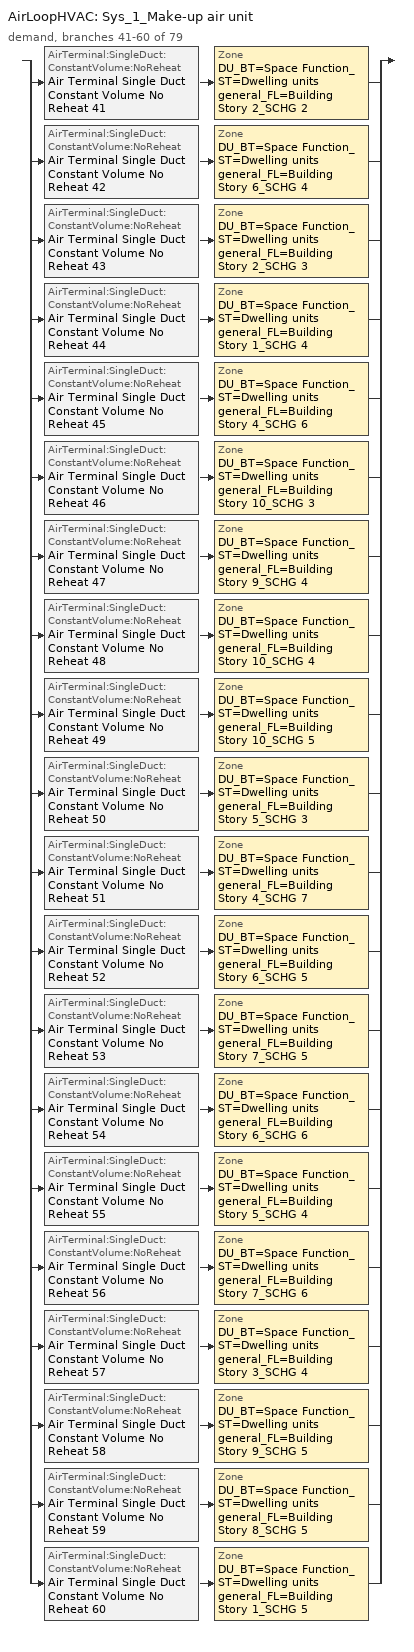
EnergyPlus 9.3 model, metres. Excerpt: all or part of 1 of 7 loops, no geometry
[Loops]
AirLoopHVAC 'Sys_1_Make-up air unit'
 demand, branches 41-60 of 79: split
  | AirTerminal:SingleDuct:ConstantVolume:NoReheat 'Air Terminal Single Duct Constant Volume No Reheat 41' > Zone 'DU_BT=Space Function_ST=Dwelling units general_FL=Building Story 2_SCHG 2'
  | AirTerminal:SingleDuct:ConstantVolume:NoReheat 'Air Terminal Single Duct Constant Volume No Reheat 42' > Zone 'DU_BT=Space Function_ST=Dwelling units general_FL=Building Story 6_SCHG 4'
  | AirTerminal:SingleDuct:ConstantVolume:NoReheat 'Air Terminal Single Duct Constant Volume No Reheat 43' > Zone 'DU_BT=Space Function_ST=Dwelling units general_FL=Building Story 2_SCHG 3'
  | AirTerminal:SingleDuct:ConstantVolume:NoReheat 'Air Terminal Single Duct Constant Volume No Reheat 44' > Zone 'DU_BT=Space Function_ST=Dwelling units general_FL=Building Story 1_SCHG 4'
  | AirTerminal:SingleDuct:ConstantVolume:NoReheat 'Air Terminal Single Duct Constant Volume No Reheat 45' > Zone 'DU_BT=Space Function_ST=Dwelling units general_FL=Building Story 4_SCHG 6'
  | AirTerminal:SingleDuct:ConstantVolume:NoReheat 'Air Terminal Single Duct Constant Volume No Reheat 46' > Zone 'DU_BT=Space Function_ST=Dwelling units general_FL=Building Story 10_SCHG 3'
  | AirTerminal:SingleDuct:ConstantVolume:NoReheat 'Air Terminal Single Duct Constant Volume No Reheat 47' > Zone 'DU_BT=Space Function_ST=Dwelling units general_FL=Building Story 9_SCHG 4'
  | AirTerminal:SingleDuct:ConstantVolume:NoReheat 'Air Terminal Single Duct Constant Volume No Reheat 48' > Zone 'DU_BT=Space Function_ST=Dwelling units general_FL=Building Story 10_SCHG 4'
  | AirTerminal:SingleDuct:ConstantVolume:NoReheat 'Air Terminal Single Duct Constant Volume No Reheat 49' > Zone 'DU_BT=Space Function_ST=Dwelling units general_FL=Building Story 10_SCHG 5'
  | AirTerminal:SingleDuct:ConstantVolume:NoReheat 'Air Terminal Single Duct Constant Volume No Reheat 50' > Zone 'DU_BT=Space Function_ST=Dwelling units general_FL=Building Story 5_SCHG 3'
  | AirTerminal:SingleDuct:ConstantVolume:NoReheat 'Air Terminal Single Duct Constant Volume No Reheat 51' > Zone 'DU_BT=Space Function_ST=Dwelling units general_FL=Building Story 4_SCHG 7'
  | AirTerminal:SingleDuct:ConstantVolume:NoReheat 'Air Terminal Single Duct Constant Volume No Reheat 52' > Zone 'DU_BT=Space Function_ST=Dwelling units general_FL=Building Story 6_SCHG 5'
  | AirTerminal:SingleDuct:ConstantVolume:NoReheat 'Air Terminal Single Duct Constant Volume No Reheat 53' > Zone 'DU_BT=Space Function_ST=Dwelling units general_FL=Building Story 7_SCHG 5'
  | AirTerminal:SingleDuct:ConstantVolume:NoReheat 'Air Terminal Single Duct Constant Volume No Reheat 54' > Zone 'DU_BT=Space Function_ST=Dwelling units general_FL=Building Story 6_SCHG 6'
  | AirTerminal:SingleDuct:ConstantVolume:NoReheat 'Air Terminal Single Duct Constant Volume No Reheat 55' > Zone 'DU_BT=Space Function_ST=Dwelling units general_FL=Building Story 5_SCHG 4'
  | AirTerminal:SingleDuct:ConstantVolume:NoReheat 'Air Terminal Single Duct Constant Volume No Reheat 56' > Zone 'DU_BT=Space Function_ST=Dwelling units general_FL=Building Story 7_SCHG 6'
  | AirTerminal:SingleDuct:ConstantVolume:NoReheat 'Air Terminal Single Duct Constant Volume No Reheat 57' > Zone 'DU_BT=Space Function_ST=Dwelling units general_FL=Building Story 3_SCHG 4'
  | AirTerminal:SingleDuct:ConstantVolume:NoReheat 'Air Terminal Single Duct Constant Volume No Reheat 58' > Zone 'DU_BT=Space Function_ST=Dwelling units general_FL=Building Story 9_SCHG 5'
  | AirTerminal:SingleDuct:ConstantVolume:NoReheat 'Air Terminal Single Duct Constant Volume No Reheat 59' > Zone 'DU_BT=Space Function_ST=Dwelling units general_FL=Building Story 8_SCHG 5'
  | AirTerminal:SingleDuct:ConstantVolume:NoReheat 'Air Terminal Single Duct Constant Volume No Reheat 60' > Zone 'DU_BT=Space Function_ST=Dwelling units general_FL=Building Story 1_SCHG 5'
[ZoneControl:Thermostat]
Name | Zone or ZoneList | Control Type Schedule | Control 1
DU_BT=Space Function_ST=Dwelling units general_FL=Building Story 10_SCHG 3 Thermostat | DU_BT=Space Function_ST=Dwelling units general_FL=Building Story 10_SCHG 3 | DU_BT=Space Function_ST=Dwelling units general_FL=Building Story 10_SCHG 3 Thermostat Schedule | Space Function Dwelling units general Thermostat 204
DU_BT=Space Function_ST=Dwelling units general_FL=Building Story 10_SCHG 4 Thermostat | DU_BT=Space Function_ST=Dwelling units general_FL=Building Story 10_SCHG 4 | DU_BT=Space Function_ST=Dwelling units general_FL=Building Story 10_SCHG 4 Thermostat Schedule | Space Function Dwelling units general Thermostat 206
DU_BT=Space Function_ST=Dwelling units general_FL=Building Story 10_SCHG 5 Thermostat | DU_BT=Space Function_ST=Dwelling units general_FL=Building Story 10_SCHG 5 | DU_BT=Space Function_ST=Dwelling units general_FL=Building Story 10_SCHG 5 Thermostat Schedule | Space Function Dwelling units general Thermostat 207
DU_BT=Space Function_ST=Dwelling units general_FL=Building Story 1_SCHG 4 Thermostat | DU_BT=Space Function_ST=Dwelling units general_FL=Building Story 1_SCHG 4 | DU_BT=Space Function_ST=Dwelling units general_FL=Building Story 1_SCHG 4 Thermostat Schedule | Space Function Dwelling units general Thermostat 202
DU_BT=Space Function_ST=Dwelling units general_FL=Building Story 1_SCHG 5 Thermostat | DU_BT=Space Function_ST=Dwelling units general_FL=Building Story 1_SCHG 5 | DU_BT=Space Function_ST=Dwelling units general_FL=Building Story 1_SCHG 5 Thermostat Schedule | Space Function Dwelling units general Thermostat 218
DU_BT=Space Function_ST=Dwelling units general_FL=Building Story 2_SCHG 2 Thermostat | DU_BT=Space Function_ST=Dwelling units general_FL=Building Story 2_SCHG 2 | DU_BT=Space Function_ST=Dwelling units general_FL=Building Story 2_SCHG 2 Thermostat Schedule | Space Function Dwelling units general Thermostat 199
DU_BT=Space Function_ST=Dwelling units general_FL=Building Story 2_SCHG 3 Thermostat | DU_BT=Space Function_ST=Dwelling units general_FL=Building Story 2_SCHG 3 | DU_BT=Space Function_ST=Dwelling units general_FL=Building Story 2_SCHG 3 Thermostat Schedule | Space Function Dwelling units general Thermostat 201
DU_BT=Space Function_ST=Dwelling units general_FL=Building Story 3_SCHG 4 Thermostat | DU_BT=Space Function_ST=Dwelling units general_FL=Building Story 3_SCHG 4 | DU_BT=Space Function_ST=Dwelling units general_FL=Building Story 3_SCHG 4 Thermostat Schedule | Space Function Dwelling units general Thermostat 215
DU_BT=Space Function_ST=Dwelling units general_FL=Building Story 4_SCHG 6 Thermostat | DU_BT=Space Function_ST=Dwelling units general_FL=Building Story 4_SCHG 6 | DU_BT=Space Function_ST=Dwelling units general_FL=Building Story 4_SCHG 6 Thermostat Schedule | Space Function Dwelling units general Thermostat 203
DU_BT=Space Function_ST=Dwelling units general_FL=Building Story 4_SCHG 7 Thermostat | DU_BT=Space Function_ST=Dwelling units general_FL=Building Story 4_SCHG 7 | DU_BT=Space Function_ST=Dwelling units general_FL=Building Story 4_SCHG 7 Thermostat Schedule | Space Function Dwelling units general Thermostat 209
DU_BT=Space Function_ST=Dwelling units general_FL=Building Story 5_SCHG 3 Thermostat | DU_BT=Space Function_ST=Dwelling units general_FL=Building Story 5_SCHG 3 | DU_BT=Space Function_ST=Dwelling units general_FL=Building Story 5_SCHG 3 Thermostat Schedule | Space Function Dwelling units general Thermostat 208
DU_BT=Space Function_ST=Dwelling units general_FL=Building Story 5_SCHG 4 Thermostat | DU_BT=Space Function_ST=Dwelling units general_FL=Building Story 5_SCHG 4 | DU_BT=Space Function_ST=Dwelling units general_FL=Building Story 5_SCHG 4 Thermostat Schedule | Space Function Dwelling units general Thermostat 213
DU_BT=Space Function_ST=Dwelling units general_FL=Building Story 6_SCHG 4 Thermostat | DU_BT=Space Function_ST=Dwelling units general_FL=Building Story 6_SCHG 4 | DU_BT=Space Function_ST=Dwelling units general_FL=Building Story 6_SCHG 4 Thermostat Schedule | Space Function Dwelling units general Thermostat 200
DU_BT=Space Function_ST=Dwelling units general_FL=Building Story 6_SCHG 5 Thermostat | DU_BT=Space Function_ST=Dwelling units general_FL=Building Story 6_SCHG 5 | DU_BT=Space Function_ST=Dwelling units general_FL=Building Story 6_SCHG 5 Thermostat Schedule | Space Function Dwelling units general Thermostat 210
DU_BT=Space Function_ST=Dwelling units general_FL=Building Story 6_SCHG 6 Thermostat | DU_BT=Space Function_ST=Dwelling units general_FL=Building Story 6_SCHG 6 | DU_BT=Space Function_ST=Dwelling units general_FL=Building Story 6_SCHG 6 Thermostat Schedule | Space Function Dwelling units general Thermostat 212
DU_BT=Space Function_ST=Dwelling units general_FL=Building Story 7_SCHG 5 Thermostat | DU_BT=Space Function_ST=Dwelling units general_FL=Building Story 7_SCHG 5 | DU_BT=Space Function_ST=Dwelling units general_FL=Building Story 7_SCHG 5 Thermostat Schedule | Space Function Dwelling units general Thermostat 211
DU_BT=Space Function_ST=Dwelling units general_FL=Building Story 7_SCHG 6 Thermostat | DU_BT=Space Function_ST=Dwelling units general_FL=Building Story 7_SCHG 6 | DU_BT=Space Function_ST=Dwelling units general_FL=Building Story 7_SCHG 6 Thermostat Schedule | Space Function Dwelling units general Thermostat 214
DU_BT=Space Function_ST=Dwelling units general_FL=Building Story 8_SCHG 5 Thermostat | DU_BT=Space Function_ST=Dwelling units general_FL=Building Story 8_SCHG 5 | DU_BT=Space Function_ST=Dwelling units general_FL=Building Story 8_SCHG 5 Thermostat Schedule | Space Function Dwelling units general Thermostat 217
DU_BT=Space Function_ST=Dwelling units general_FL=Building Story 9_SCHG 4 Thermostat | DU_BT=Space Function_ST=Dwelling units general_FL=Building Story 9_SCHG 4 | DU_BT=Space Function_ST=Dwelling units general_FL=Building Story 9_SCHG 4 Thermostat Schedule | Space Function Dwelling units general Thermostat 205
DU_BT=Space Function_ST=Dwelling units general_FL=Building Story 9_SCHG 5 Thermostat | DU_BT=Space Function_ST=Dwelling units general_FL=Building Story 9_SCHG 5 | DU_BT=Space Function_ST=Dwelling units general_FL=Building Story 9_SCHG 5 Thermostat Schedule | Space Function Dwelling units general Thermostat 216
[ThermostatSetpoint:DualSetpoint] Heating Setpoint Temperature Schedule=NECB-G-Thermostat Setpoint-Heating; Cooling Setpoint Temperature Schedule=NECB-G-Thermostat Setpoint-Cooling
Space Function Dwelling units general Thermostat 204; Space Function Dwelling units general Thermostat 206; Space Function Dwelling units general Thermostat 207; Space Function Dwelling units general Thermostat 202; Space Function Dwelling units general Thermostat 218; Space Function Dwelling units general Thermostat 199; Space Function Dwelling units general Thermostat 201; Space Function Dwelling units general Thermostat 215; Space Function Dwelling units general Thermostat 203; Space Function Dwelling units general Thermostat 209; Space Function Dwelling units general Thermostat 208; Space Function Dwelling units general Thermostat 213; Space Function Dwelling units general Thermostat 200; Space Function Dwelling units general Thermostat 210; Space Function Dwelling units general Thermostat 212; Space Function Dwelling units general Thermostat 211; Space Function Dwelling units general Thermostat 214; Space Function Dwelling units general Thermostat 217; Space Function Dwelling units general Thermostat 205; Space Function Dwelling units general Thermostat 216
[Zone equipment]
DU_BT=Space Function_ST=Dwelling units general_FL=Building Story 10_SCHG 3: DU_BT=Space Function_ST=Dwelling units general_FL=Building Story 10_SCHG 3 PTAC, Zone HVAC Baseboard Convective Water 46, Air Terminal Single Duct Constant Volume No Reheat 46
DU_BT=Space Function_ST=Dwelling units general_FL=Building Story 10_SCHG 4: DU_BT=Space Function_ST=Dwelling units general_FL=Building Story 10_SCHG 4 PTAC, Zone HVAC Baseboard Convective Water 48, Air Terminal Single Duct Constant Volume No Reheat 48
DU_BT=Space Function_ST=Dwelling units general_FL=Building Story 10_SCHG 5: DU_BT=Space Function_ST=Dwelling units general_FL=Building Story 10_SCHG 5 PTAC, Zone HVAC Baseboard Convective Water 49, Air Terminal Single Duct Constant Volume No Reheat 49
DU_BT=Space Function_ST=Dwelling units general_FL=Building Story 1_SCHG 4: DU_BT=Space Function_ST=Dwelling units general_FL=Building Story 1_SCHG 4 PTAC, Zone HVAC Baseboard Convective Water 44, Air Terminal Single Duct Constant Volume No Reheat 44
DU_BT=Space Function_ST=Dwelling units general_FL=Building Story 1_SCHG 5: DU_BT=Space Function_ST=Dwelling units general_FL=Building Story 1_SCHG 5 PTAC, Zone HVAC Baseboard Convective Water 60, Air Terminal Single Duct Constant Volume No Reheat 60
DU_BT=Space Function_ST=Dwelling units general_FL=Building Story 2_SCHG 2: DU_BT=Space Function_ST=Dwelling units general_FL=Building Story 2_SCHG 2 PTAC, Zone HVAC Baseboard Convective Water 41, Air Terminal Single Duct Constant Volume No Reheat 41
DU_BT=Space Function_ST=Dwelling units general_FL=Building Story 2_SCHG 3: DU_BT=Space Function_ST=Dwelling units general_FL=Building Story 2_SCHG 3 PTAC, Zone HVAC Baseboard Convective Water 43, Air Terminal Single Duct Constant Volume No Reheat 43
DU_BT=Space Function_ST=Dwelling units general_FL=Building Story 3_SCHG 4: DU_BT=Space Function_ST=Dwelling units general_FL=Building Story 3_SCHG 4 PTAC, Zone HVAC Baseboard Convective Water 57, Air Terminal Single Duct Constant Volume No Reheat 57
DU_BT=Space Function_ST=Dwelling units general_FL=Building Story 4_SCHG 6: DU_BT=Space Function_ST=Dwelling units general_FL=Building Story 4_SCHG 6 PTAC, Zone HVAC Baseboard Convective Water 45, Air Terminal Single Duct Constant Volume No Reheat 45
DU_BT=Space Function_ST=Dwelling units general_FL=Building Story 4_SCHG 7: DU_BT=Space Function_ST=Dwelling units general_FL=Building Story 4_SCHG 7 PTAC, Zone HVAC Baseboard Convective Water 51, Air Terminal Single Duct Constant Volume No Reheat 51
DU_BT=Space Function_ST=Dwelling units general_FL=Building Story 5_SCHG 3: DU_BT=Space Function_ST=Dwelling units general_FL=Building Story 5_SCHG 3 PTAC, Zone HVAC Baseboard Convective Water 50, Air Terminal Single Duct Constant Volume No Reheat 50
DU_BT=Space Function_ST=Dwelling units general_FL=Building Story 5_SCHG 4: DU_BT=Space Function_ST=Dwelling units general_FL=Building Story 5_SCHG 4 PTAC, Zone HVAC Baseboard Convective Water 55, Air Terminal Single Duct Constant Volume No Reheat 55
DU_BT=Space Function_ST=Dwelling units general_FL=Building Story 6_SCHG 4: DU_BT=Space Function_ST=Dwelling units general_FL=Building Story 6_SCHG 4 PTAC, Zone HVAC Baseboard Convective Water 42, Air Terminal Single Duct Constant Volume No Reheat 42
DU_BT=Space Function_ST=Dwelling units general_FL=Building Story 6_SCHG 5: DU_BT=Space Function_ST=Dwelling units general_FL=Building Story 6_SCHG 5 PTAC, Zone HVAC Baseboard Convective Water 52, Air Terminal Single Duct Constant Volume No Reheat 52
DU_BT=Space Function_ST=Dwelling units general_FL=Building Story 6_SCHG 6: DU_BT=Space Function_ST=Dwelling units general_FL=Building Story 6_SCHG 6 PTAC, Zone HVAC Baseboard Convective Water 54, Air Terminal Single Duct Constant Volume No Reheat 54
DU_BT=Space Function_ST=Dwelling units general_FL=Building Story 7_SCHG 5: DU_BT=Space Function_ST=Dwelling units general_FL=Building Story 7_SCHG 5 PTAC, Zone HVAC Baseboard Convective Water 53, Air Terminal Single Duct Constant Volume No Reheat 53
DU_BT=Space Function_ST=Dwelling units general_FL=Building Story 7_SCHG 6: DU_BT=Space Function_ST=Dwelling units general_FL=Building Story 7_SCHG 6 PTAC, Zone HVAC Baseboard Convective Water 56, Air Terminal Single Duct Constant Volume No Reheat 56
DU_BT=Space Function_ST=Dwelling units general_FL=Building Story 8_SCHG 5: DU_BT=Space Function_ST=Dwelling units general_FL=Building Story 8_SCHG 5 PTAC, Zone HVAC Baseboard Convective Water 59, Air Terminal Single Duct Constant Volume No Reheat 59
DU_BT=Space Function_ST=Dwelling units general_FL=Building Story 9_SCHG 4: DU_BT=Space Function_ST=Dwelling units general_FL=Building Story 9_SCHG 4 PTAC, Zone HVAC Baseboard Convective Water 47, Air Terminal Single Duct Constant Volume No Reheat 47
DU_BT=Space Function_ST=Dwelling units general_FL=Building Story 9_SCHG 5: DU_BT=Space Function_ST=Dwelling units general_FL=Building Story 9_SCHG 5 PTAC, Zone HVAC Baseboard Convective Water 58, Air Terminal Single Duct Constant Volume No Reheat 58
[Sizing:Zone] Zone Cooling Design Supply Air Temperature Input Method=SupplyAirTemperature; Zone Cooling Design Supply Air Temperature {C}=13; Zone Cooling Design Supply Air Temperature Difference {deltaC}=11.11; Zone Heating Design Supply Air Temperature Input Method=SupplyAirTemperature; Zone Heating Design Supply Air Temperature {C}=43; Zone Heating Design Supply Air Temperature Difference {deltaC}=11.11; Zone Cooling Design Supply Air Humidity Ratio {kgWater/kgDryAir}=0.0085; Zone Heating Design Supply Air Humidity Ratio {kgWater/kgDryAir}=0.008; Design Specification Outdoor Air Object=Space Function Dwelling units general Ventilation; Zone Heating Sizing Factor=1.3; Zone Cooling Sizing Factor=1.1; Cooling Design Air Flow Method=DesignDay; Cooling Design Air Flow Rate {m3/s}=0; Cooling Minimum Air Flow per Zone Floor Area {m3/s-m2}=0.000762; Cooling Minimum Air Flow {m3/s}=0; Cooling Minimum Air Flow Fraction=0; Heating Design Air Flow Method=DesignDay; Heating Design Air Flow Rate {m3/s}=0; Heating Maximum Air Flow per Zone Floor Area {m3/s-m2}=0.002032; Heating Maximum Air Flow {m3/s}=0.141576; Heating Maximum Air Flow Fraction=0.3; Account for Dedicated Outdoor Air System=No
DU_BT=Space Function_ST=Dwelling units general_FL=Building Story 10_SCHG 3; DU_BT=Space Function_ST=Dwelling units general_FL=Building Story 10_SCHG 4; DU_BT=Space Function_ST=Dwelling units general_FL=Building Story 10_SCHG 5; DU_BT=Space Function_ST=Dwelling units general_FL=Building Story 1_SCHG 4; DU_BT=Space Function_ST=Dwelling units general_FL=Building Story 1_SCHG 5; DU_BT=Space Function_ST=Dwelling units general_FL=Building Story 2_SCHG 2; DU_BT=Space Function_ST=Dwelling units general_FL=Building Story 2_SCHG 3; DU_BT=Space Function_ST=Dwelling units general_FL=Building Story 3_SCHG 4; DU_BT=Space Function_ST=Dwelling units general_FL=Building Story 4_SCHG 6; DU_BT=Space Function_ST=Dwelling units general_FL=Building Story 4_SCHG 7; DU_BT=Space Function_ST=Dwelling units general_FL=Building Story 5_SCHG 3; DU_BT=Space Function_ST=Dwelling units general_FL=Building Story 5_SCHG 4; DU_BT=Space Function_ST=Dwelling units general_FL=Building Story 6_SCHG 4; DU_BT=Space Function_ST=Dwelling units general_FL=Building Story 6_SCHG 5; DU_BT=Space Function_ST=Dwelling units general_FL=Building Story 6_SCHG 6; DU_BT=Space Function_ST=Dwelling units general_FL=Building Story 7_SCHG 5; DU_BT=Space Function_ST=Dwelling units general_FL=Building Story 7_SCHG 6; DU_BT=Space Function_ST=Dwelling units general_FL=Building Story 8_SCHG 5; DU_BT=Space Function_ST=Dwelling units general_FL=Building Story 9_SCHG 4; DU_BT=Space Function_ST=Dwelling units general_FL=Building Story 9_SCHG 5
[DesignSpecification:OutdoorAir]
Space Function Dwelling units general Ventilation: Outdoor Air Method=Sum; Outdoor Air Flow per Person {m3/s-person}=0.00235974; Outdoor Air Flow per Zone Floor Area {m3/s-m2}=0.0003048; Outdoor Air Flow per Zone {m3/s}=0; Outdoor Air Flow Air Changes per Hour {1/hr}=0
[ZoneHVAC:PackagedTerminalAirConditioner] Availability Schedule=Always On Discrete; Cooling Supply Air Flow Rate {m3/s}=Autosize; Heating Supply Air Flow Rate {m3/s}=Autosize; No Load Supply Air Flow Rate {m3/s}=Autosize; Cooling Outdoor Air Flow Rate {m3/s}=1e-05; Heating Outdoor Air Flow Rate {m3/s}=1e-05; No Load Outdoor Air Flow Rate {m3/s}=1e-05; Fan Placement=DrawThrough
Name | Supply Air Fan | Heating Coil | Cooling Coil
DU_BT=Space Function_ST=Dwelling units general_FL=Building Story 10_SCHG 3 PTAC | Fan Constant Volume 47 | Coil Heating Electric 46 | Coil Cooling DX Single Speed 47 7kBtu/hr 11.0EER
DU_BT=Space Function_ST=Dwelling units general_FL=Building Story 10_SCHG 4 PTAC | Fan Constant Volume 49 | Coil Heating Electric 48 | Coil Cooling DX Single Speed 49 7kBtu/hr 10.9EER
DU_BT=Space Function_ST=Dwelling units general_FL=Building Story 10_SCHG 5 PTAC | Fan Constant Volume 50 | Coil Heating Electric 49 | Coil Cooling DX Single Speed 50 7kBtu/hr 11.0EER
DU_BT=Space Function_ST=Dwelling units general_FL=Building Story 1_SCHG 4 PTAC | Fan Constant Volume 45 | Coil Heating Electric 44 | Coil Cooling DX Single Speed 45 4kBtu/hr 11.0EER
DU_BT=Space Function_ST=Dwelling units general_FL=Building Story 1_SCHG 5 PTAC | Fan Constant Volume 61 | Coil Heating Electric 60 | Coil Cooling DX Single Speed 61 4kBtu/hr 11.0EER
DU_BT=Space Function_ST=Dwelling units general_FL=Building Story 2_SCHG 2 PTAC | Fan Constant Volume 42 | Coil Heating Electric 41 | Coil Cooling DX Single Speed 42 5kBtu/hr 11.0EER
DU_BT=Space Function_ST=Dwelling units general_FL=Building Story 2_SCHG 3 PTAC | Fan Constant Volume 44 | Coil Heating Electric 43 | Coil Cooling DX Single Speed 44 5kBtu/hr 11.0EER
DU_BT=Space Function_ST=Dwelling units general_FL=Building Story 3_SCHG 4 PTAC | Fan Constant Volume 58 | Coil Heating Electric 57 | Coil Cooling DX Single Speed 58 5kBtu/hr 11.0EER
DU_BT=Space Function_ST=Dwelling units general_FL=Building Story 4_SCHG 6 PTAC | Fan Constant Volume 46 | Coil Heating Electric 45 | Coil Cooling DX Single Speed 46 5kBtu/hr 11.0EER
DU_BT=Space Function_ST=Dwelling units general_FL=Building Story 4_SCHG 7 PTAC | Fan Constant Volume 52 | Coil Heating Electric 51 | Coil Cooling DX Single Speed 52 5kBtu/hr 11.0EER
DU_BT=Space Function_ST=Dwelling units general_FL=Building Story 5_SCHG 3 PTAC | Fan Constant Volume 51 | Coil Heating Electric 50 | Coil Cooling DX Single Speed 51 6kBtu/hr 11.0EER
DU_BT=Space Function_ST=Dwelling units general_FL=Building Story 5_SCHG 4 PTAC | Fan Constant Volume 56 | Coil Heating Electric 55 | Coil Cooling DX Single Speed 56 5kBtu/hr 11.0EER
DU_BT=Space Function_ST=Dwelling units general_FL=Building Story 6_SCHG 4 PTAC | Fan Constant Volume 43 | Coil Heating Electric 42 | Coil Cooling DX Single Speed 43 5kBtu/hr 11.0EER
DU_BT=Space Function_ST=Dwelling units general_FL=Building Story 6_SCHG 5 PTAC | Fan Constant Volume 53 | Coil Heating Electric 52 | Coil Cooling DX Single Speed 53 5kBtu/hr 11.0EER
DU_BT=Space Function_ST=Dwelling units general_FL=Building Story 6_SCHG 6 PTAC | Fan Constant Volume 55 | Coil Heating Electric 54 | Coil Cooling DX Single Speed 55 4kBtu/hr 11.0EER
DU_BT=Space Function_ST=Dwelling units general_FL=Building Story 7_SCHG 5 PTAC | Fan Constant Volume 54 | Coil Heating Electric 53 | Coil Cooling DX Single Speed 54 5kBtu/hr 11.0EER
DU_BT=Space Function_ST=Dwelling units general_FL=Building Story 7_SCHG 6 PTAC | Fan Constant Volume 57 | Coil Heating Electric 56 | Coil Cooling DX Single Speed 57 5kBtu/hr 11.0EER
DU_BT=Space Function_ST=Dwelling units general_FL=Building Story 8_SCHG 5 PTAC | Fan Constant Volume 60 | Coil Heating Electric 59 | Coil Cooling DX Single Speed 60 5kBtu/hr 11.0EER
DU_BT=Space Function_ST=Dwelling units general_FL=Building Story 9_SCHG 4 PTAC | Fan Constant Volume 48 | Coil Heating Electric 47 | Coil Cooling DX Single Speed 48 5kBtu/hr 11.0EER
DU_BT=Space Function_ST=Dwelling units general_FL=Building Story 9_SCHG 5 PTAC | Fan Constant Volume 59 | Coil Heating Electric 58 | Coil Cooling DX Single Speed 59 4kBtu/hr 11.0EER
[Fan:ConstantVolume] Availability Schedule=Always On Discrete; Fan Total Efficiency=0.39975; Pressure Rise {Pa}=640; Maximum Flow Rate {m3/s}=AutoSize; Motor Efficiency=0.615; Motor In Airstream Fraction=1
Fan Constant Volume 47; Fan Constant Volume 49; Fan Constant Volume 50; Fan Constant Volume 45; Fan Constant Volume 61; Fan Constant Volume 42; Fan Constant Volume 44; Fan Constant Volume 58; Fan Constant Volume 46; Fan Constant Volume 52; Fan Constant Volume 51; Fan Constant Volume 56; Fan Constant Volume 43; Fan Constant Volume 53; Fan Constant Volume 55; Fan Constant Volume 54; Fan Constant Volume 57; Fan Constant Volume 60; Fan Constant Volume 48; Fan Constant Volume 59
[Coil:Heating:Electric] Availability Schedule=ON_OFF_ALWAYS_OFF; Efficiency=1; Nominal Capacity {W}=Autosize
Coil Heating Electric 46; Coil Heating Electric 48; Coil Heating Electric 49; Coil Heating Electric 44; Coil Heating Electric 60; Coil Heating Electric 41; Coil Heating Electric 43; Coil Heating Electric 57; Coil Heating Electric 45; Coil Heating Electric 51; Coil Heating Electric 50; Coil Heating Electric 55; Coil Heating Electric 42; Coil Heating Electric 52; Coil Heating Electric 54; Coil Heating Electric 53; Coil Heating Electric 56; Coil Heating Electric 59; Coil Heating Electric 47; Coil Heating Electric 58
[Coil:Cooling:DX:SingleSpeed] Availability Schedule=Always On Discrete; Gross Rated Total Cooling Capacity {W}=Autosize; Gross Rated Sensible Heat Ratio=Autosize; Rated Air Flow Rate {m3/s}=Autosize; Rated Evaporator Fan Power Per Volume Flow Rate {W/(m3/s)}=773.3; Total Cooling Capacity Function of Temperature Curve=DXCOOL-NECB2011-REF-CAPFT; Total Cooling Capacity Function of Flow Fraction Curve=DXCOOL-NECB2011-REF-CAPFFLOW; Energy Input Ratio Function of Temperature Curve=DXCOOL-NECB2011-REF-COOLEIRFT; Energy Input Ratio Function of Flow Fraction Curve=DXCOOL-NECB2011-REF-COOLEIRFFLOW; Part Load Fraction Correlation Curve=DXCOOL-NECB2011-REF-COOLPLFFPLR; Minimum Outdoor Dry-Bulb Temperature for Compressor Operation {C}=-25; Condenser Type=AirCooled; Evaporative Condenser Effectiveness=0; Evaporative Condenser Air Flow Rate {m3/s}=Autosize; Evaporative Condenser Pump Rated Power Consumption {W}=Autosize; Crankcase Heater Capacity {W}=0; Maximum Outdoor Dry-Bulb Temperature for Crankcase Heater Operation {C}=0; Basin Heater Capacity {W/K}=0; Basin Heater Setpoint Temperature {C}=10
Name | Gross Rated Cooling COP {W/W}
Coil Cooling DX Single Speed 47 7kBtu/hr 11.0EER; Coil Cooling DX Single Speed 50 7kBtu/hr 11.0EER; Coil Cooling DX Single Speed 45 4kBtu/hr 11.0EER; Coil Cooling DX Single Speed 61 4kBtu/hr 11.0EER; Coil Cooling DX Single Speed 42 5kBtu/hr 11.0EER; Coil Cooling DX Single Speed 44 5kBtu/hr 11.0EER; Coil Cooling DX Single Speed 58 5kBtu/hr 11.0EER; Coil Cooling DX Single Speed 46 5kBtu/hr 11.0EER; Coil Cooling DX Single Speed 52 5kBtu/hr 11.0EER; Coil Cooling DX Single Speed 51 6kBtu/hr 11.0EER; Coil Cooling DX Single Speed 56 5kBtu/hr 11.0EER; Coil Cooling DX Single Speed 43 5kBtu/hr 11.0EER; Coil Cooling DX Single Speed 53 5kBtu/hr 11.0EER; Coil Cooling DX Single Speed 55 4kBtu/hr 11.0EER; Coil Cooling DX Single Speed 54 5kBtu/hr 11.0EER; Coil Cooling DX Single Speed 57 5kBtu/hr 11.0EER; Coil Cooling DX Single Speed 60 5kBtu/hr 11.0EER; Coil Cooling DX Single Speed 48 5kBtu/hr 11.0EER; Coil Cooling DX Single Speed 59 4kBtu/hr 11.0EER | 3.80183
Coil Cooling DX Single Speed 49 7kBtu/hr 10.9EER | 3.7686
[AirTerminal:SingleDuct:ConstantVolume:NoReheat] Availability Schedule=Always On Discrete; Maximum Air Flow Rate {m3/s}=AutoSize
Air Terminal Single Duct Constant Volume No Reheat 46; Air Terminal Single Duct Constant Volume No Reheat 48; Air Terminal Single Duct Constant Volume No Reheat 49; Air Terminal Single Duct Constant Volume No Reheat 44; Air Terminal Single Duct Constant Volume No Reheat 60; Air Terminal Single Duct Constant Volume No Reheat 41; Air Terminal Single Duct Constant Volume No Reheat 43; Air Terminal Single Duct Constant Volume No Reheat 57; Air Terminal Single Duct Constant Volume No Reheat 45; Air Terminal Single Duct Constant Volume No Reheat 51; Air Terminal Single Duct Constant Volume No Reheat 50; Air Terminal Single Duct Constant Volume No Reheat 55; Air Terminal Single Duct Constant Volume No Reheat 42; Air Terminal Single Duct Constant Volume No Reheat 52; Air Terminal Single Duct Constant Volume No Reheat 54; Air Terminal Single Duct Constant Volume No Reheat 53; Air Terminal Single Duct Constant Volume No Reheat 56; Air Terminal Single Duct Constant Volume No Reheat 59; Air Terminal Single Duct Constant Volume No Reheat 47; Air Terminal Single Duct Constant Volume No Reheat 58
[Schedule:Compact]
DU_BT=Space Function_ST=Dwelling units general_FL=Building Story 10_SCHG 3 Thermostat Schedule; DU_BT=Space Function_ST=Dwelling units general_FL=Building Story 10_SCHG 4 Thermostat Schedule; DU_BT=Space Function_ST=Dwelling units general_FL=Building Story 10_SCHG 5 Thermostat Schedule; DU_BT=Space Function_ST=Dwelling units general_FL=Building Story 1_SCHG 4 Thermostat Schedule; DU_BT=Space Function_ST=Dwelling units general_FL=Building Story 1_SCHG 5 Thermostat Schedule; DU_BT=Space Function_ST=Dwelling units general_FL=Building Story 2_SCHG 2 Thermostat Schedule; DU_BT=Space Function_ST=Dwelling units general_FL=Building Story 2_SCHG 3 Thermostat Schedule; DU_BT=Space Function_ST=Dwelling units general_FL=Building Story 3_SCHG 4 Thermostat Schedule; DU_BT=Space Function_ST=Dwelling units general_FL=Building Story 4_SCHG 6 Thermostat Schedule; DU_BT=Space Function_ST=Dwelling units general_FL=Building Story 4_SCHG 7 Thermostat Schedule; DU_BT=Space Function_ST=Dwelling units general_FL=Building Story 5_SCHG 3 Thermostat Schedule; DU_BT=Space Function_ST=Dwelling units general_FL=Building Story 5_SCHG 4 Thermostat Schedule; DU_BT=Space Function_ST=Dwelling units general_FL=Building Story 6_SCHG 4 Thermostat Schedule; DU_BT=Space Function_ST=Dwelling units general_FL=Building Story 6_SCHG 5 Thermostat Schedule; DU_BT=Space Function_ST=Dwelling units general_FL=Building Story 6_SCHG 6 Thermostat Schedule; DU_BT=Space Function_ST=Dwelling units general_FL=Building Story 7_SCHG 5 Thermostat Schedule; DU_BT=Space Function_ST=Dwelling units general_FL=Building Story 7_SCHG 6 Thermostat Schedule; DU_BT=Space Function_ST=Dwelling units general_FL=Building Story 8_SCHG 5 Thermostat Schedule; DU_BT=Space Function_ST=Dwelling units general_FL=Building Story 9_SCHG 4 Thermostat Schedule; DU_BT=Space Function_ST=Dwelling units general_FL=Building Story 9_SCHG 5 Thermostat Schedule: Through: 12/31, For: AllDays, Until: 24:00, 4
[Schedule:Day:Interval]
NECB-G-Thermostat Setpoint-Heating Sun|Hol Day; NECB-G-Thermostat Setpoint-Heating Default|Wkdy Day; NECB-G-Thermostat Setpoint-Heating Sat Day; NECB-G-Thermostat Setpoint-Heating Default: No, 01:00, 22, 07:00, 18, 08:00, 20, 24:00, 22
NECB-G-Thermostat Setpoint-Cooling Sun|Hol Day; NECB-G-Thermostat Setpoint-Cooling Default|Wkdy Day; NECB-G-Thermostat Setpoint-Cooling Sat Day; NECB-G-Thermostat Setpoint-Cooling Default: No, 24:00, 24
sunON_OFF_ALWAYS_OFF 1; wkdON_OFF_ALWAYS_OFF 1; satON_OFF_ALWAYS_OFF 1; Schedule Day 3: No, 01:00, 0, 02:00, 0, 03:00, 0, 04:00, 0, 05:00, 0, 06:00, 0, 07:00, 0, 08:00, 0, 09:00, 0, 10:00, 0, 11:00, 0, 12:00, 0, 13:00, 0, 14:00, 0, 15:00, 0, 16:00, 0, 17:00, 0, 18:00, 0, 19:00, 0, 20:00, 0, 21:00, 0, 22:00, 0, 23:00, 0, 24:00, 0
[Schedule:Week:Daily]
NECB-G-Thermostat Setpoint-Heating Week Rule - Jan1-Dec31: NECB-G-Thermostat Setpoint-Heating Sun|Hol Day, NECB-G-Thermostat Setpoint-Heating Default|Wkdy Day, NECB-G-Thermostat Setpoint-Heating Default|Wkdy Day, NECB-G-Thermostat Setpoint-Heating Default|Wkdy Day, NECB-G-Thermostat Setpoint-Heating Default|Wkdy Day, NECB-G-Thermostat Setpoint-Heating Default|Wkdy Day, NECB-G-Thermostat Setpoint-Heating Sat Day, NECB-G-Thermostat Setpoint-Heating Default, NECB-G-Thermostat Setpoint-Heating Default, NECB-G-Thermostat Setpoint-Heating Default, NECB-G-Thermostat Setpoint-Heating Default, NECB-G-Thermostat Setpoint-Heating Default
NECB-G-Thermostat Setpoint-Cooling Week Rule - Jan1-Dec31: NECB-G-Thermostat Setpoint-Cooling Sun|Hol Day, NECB-G-Thermostat Setpoint-Cooling Default|Wkdy Day, NECB-G-Thermostat Setpoint-Cooling Default|Wkdy Day, NECB-G-Thermostat Setpoint-Cooling Default|Wkdy Day, NECB-G-Thermostat Setpoint-Cooling Default|Wkdy Day, NECB-G-Thermostat Setpoint-Cooling Default|Wkdy Day, NECB-G-Thermostat Setpoint-Cooling Sat Day, NECB-G-Thermostat Setpoint-Cooling Default, NECB-G-Thermostat Setpoint-Cooling Default, NECB-G-Thermostat Setpoint-Cooling Default, NECB-G-Thermostat Setpoint-Cooling Default, NECB-G-Thermostat Setpoint-Cooling Default
ON_OFF_ALWAYS_OFF Week Rule - Jan1-Dec31: sunON_OFF_ALWAYS_OFF 1, wkdON_OFF_ALWAYS_OFF 1, wkdON_OFF_ALWAYS_OFF 1, wkdON_OFF_ALWAYS_OFF 1, wkdON_OFF_ALWAYS_OFF 1, wkdON_OFF_ALWAYS_OFF 1, satON_OFF_ALWAYS_OFF 1, Schedule Day 3, Schedule Day 3, Schedule Day 3, Schedule Day 3, Schedule Day 3
[Schedule:Year]
NECB-G-Thermostat Setpoint-Heating: NECB-G-Thermostat Setpoint-Heating Week Rule - Jan1-Dec31, 1, 1, 12, 31
NECB-G-Thermostat Setpoint-Cooling: NECB-G-Thermostat Setpoint-Cooling Week Rule - Jan1-Dec31, 1, 1, 12, 31
ON_OFF_ALWAYS_OFF: ON_OFF_ALWAYS_OFF Week Rule - Jan1-Dec31, 1, 1, 12, 31
[Schedule:Constant]
Always On Discrete: Hourly Value=1
[Curve:Biquadratic] Minimum Value of x {BasedOnField A2}=13; Maximum Value of x {BasedOnField A2}=24; Minimum Value of y {BasedOnField A3}=24; Maximum Value of y {BasedOnField A3}=46
Name | Coefficient1 Constant | Coefficient2 x | Coefficient3 x**2 | Coefficient4 y | Coefficient5 y**2 | Coefficient6 x*y
DXCOOL-NECB2011-REF-CAPFT | 0.867905 | 0.0142459 | 0.00055436 | -0.0075575 | 3.3e-05 | -0.0001918
DXCOOL-NECB2011-REF-COOLEIRFT | 0.114171 | 0.0281822 | -0.0004199 | 0.0214108 | 0.000161028 | -0.000679104
[Curve:Quadratic] Minimum Value of x {BasedOnField A2}=0.5; Maximum Value of x {BasedOnField A2}=1.5
Name | Coefficient1 Constant | Coefficient2 x | Coefficient3 x**2
DXCOOL-NECB2011-REF-CAPFFLOW | 0.8 | 0.2 | 0
DXCOOL-NECB2011-REF-COOLEIRFFLOW | 1.1552 | -0.1808 | 0.0256
[Curve:Cubic]
DXCOOL-NECB2011-REF-COOLPLFFPLR: Coefficient1 Constant=0.0277; Coefficient2 x=4.9151; Coefficient3 x**2=-8.184; Coefficient4 x**3=4.2702; Minimum Value of x {BasedOnField A2}=0.7; Maximum Value of x {BasedOnField A2}=1
